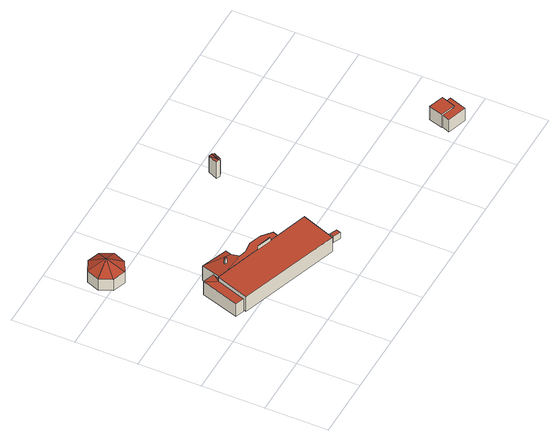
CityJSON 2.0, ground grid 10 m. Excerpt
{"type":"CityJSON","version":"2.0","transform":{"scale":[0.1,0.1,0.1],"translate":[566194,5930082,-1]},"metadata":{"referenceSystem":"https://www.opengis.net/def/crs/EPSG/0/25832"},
"CityObjects":{
"building1":{"type":"Building","attributes":{"Grundfläche 2D":"22.579298","Grundhöhe NN":"0.918"},"geometry":[{"type":"Solid","lod":"3","boundaries":[[[[0,1,2]],[[0,3,1]],[[0,2,4]],[[0,4,5]],[[0,5,6]],[[0,6,7]],[[0,7,8]],[[0,8,3]],[[9,10,2,1]],[[10,11,4,2]],[[11,12,5,4]],[[12,13,6,5]],[[13,14,7,6]],[[14,15,8,7]],[[15,16,3,8]],[[16,9,1,3]],[[9,16,15,14,13,12,11,10]]]],"semantics":{"surfaces":[{"type":"RoofSurface"},{"type":"WallSurface"},{"type":"GroundSurface"}],"values":[[0,0,0,0,0,0,0,0,1,1,1,1,1,1,1,1,2]]}}]},
"building2":{"type":"Building","attributes":{"Grundfläche 2D":"37.728111","Grundhöhe NN":"1.023"},"children":["building2-1","building2-2"],"geometry":[{"type":"Solid","lod":"3","boundaries":[[[[17,18,19,20]],[[19,18,21,22,23,24,25,26,27]],[[28,17,20]],[[29,30,31]],[[32,30,29]],[[33,29,31,34]],[[31,30,35,36]],[[34,31,36,37]],[[33,34,37,38]],[[29,33,38,39]],[[32,29,39,40]],[[22,21,18,32,40,41,23]],[[24,23,41,42]],[[25,24,42,43]],[[26,25,43,44]],[[27,26,44,45]],[[19,27,45,46]],[[20,19,46,47]],[[28,20,47,48]],[[17,28,48,49]],[[30,32,18,17,49,35]],[[49,48,47,46,45,44,43,42,41,40,39,38,37,36,35]]]],"semantics":{"surfaces":[{"type":"RoofSurface"},{"type":"WallSurface"},{"type":"GroundSurface"}],"values":[[0,0,0,0,0,0,1,1,1,1,1,1,1,1,1,1,1,1,1,1,1,2]]}}]},
"building2-1":{"type":"BuildingInstallation","parents":["building2"],"geometry":[{"type":"MultiSurface","lod":"3","boundaries":[[[50,51,52,53]],[[22,54,53,52]],[[50,53,54,55]],[[55,21,51,50]],[[52,51,21,22]]],"semantics":{"surfaces":[{"type":"RoofSurface"},{"type":"WallSurface"}],"values":[0,1,1,1,1]}}]},
"building2-2":{"type":"BuildingInstallation","parents":["building2"],"geometry":[{"type":"MultiSurface","lod":"3","boundaries":[[[56,57,58,59,60]],[[61,58,57,62]],[[59,58,61,63]],[[60,59,63,64]],[[62,57,56,60,64,65]]],"semantics":{"surfaces":[{"type":"RoofSurface"},{"type":"WallSurface"}],"values":[0,1,1,1,1]}}]},
"building3":{"type":"Building","attributes":{"Grundfläche 2D":"95.448575","Grundhöhe NN":"1.427"},"geometry":[{"type":"Solid","lod":"3","boundaries":[[[[66,67,68,69]],[[69,68,70,71]],[[66,69,71,72]],[[67,66,72,73]],[[68,67,73,70]],[[73,72,71,70]]]],"semantics":{"surfaces":[{"type":"RoofSurface"},{"type":"WallSurface"},{"type":"GroundSurface"}],"values":[[0,1,1,1,1,2]]}}]},
"building4":{"type":"Building","attributes":{"Grundfläche 2D":"1.015254","Grundhöhe NN":"1.712"},"geometry":[{"type":"Solid","lod":"3","boundaries":[[[[74,75,76,77]],[[78,79,77,76]],[[79,80,74,77]],[[80,81,75,74]],[[81,78,76,75]],[[81,80,79,78]]]],"semantics":{"surfaces":[{"type":"RoofSurface"},{"type":"WallSurface"},{"type":"GroundSurface"}],"values":[[0,1,1,1,1,2]]}}]},
"building5":{"type":"Building","attributes":{"Grundfläche 2D":"1.428181","Grundhöhe NN":"-0.001"},"geometry":[{"type":"Solid","lod":"3","boundaries":[[[[82,83,84,85]],[[83,86,87]],[[83,87,88,84]],[[89,90,87]],[[90,88,87]],[[85,84,88]],[[86,83,82,91,92]],[[87,86,92,93]],[[89,87,93,94]],[[90,89,94,95]],[[85,88,90,95,96]],[[82,85,96,91]],[[91,96,95,94,93,92]]]],"semantics":{"surfaces":[{"type":"RoofSurface"},{"type":"WallSurface"},{"type":"GroundSurface"}],"values":[[0,0,0,0,0,0,1,1,1,1,1,1,2]]}}]},
"building6":{"type":"Building","attributes":{"Grundfläche 2D":"5.721429","Grundhöhe NN":"1.408"},"geometry":[{"type":"Solid","lod":"3","boundaries":[[[[97,98,99,100,101,102]],[[103,104,101,100]],[[104,105,102,101]],[[105,106,97,102]],[[106,107,98,97]],[[107,108,99,98]],[[108,103,100,99]],[[103,108,107,106,105,104]]]],"semantics":{"surfaces":[{"type":"RoofSurface"},{"type":"WallSurface"},{"type":"GroundSurface"}],"values":[[0,1,1,1,1,1,1,2]]}}]},
"building7":{"type":"Building","attributes":{"Grundfläche 2D":"5.855787","Grundhöhe NN":"1.378"},"geometry":[{"type":"Solid","lod":"3","boundaries":[[[[109,110,111,112]],[[110,109,104,113]],[[111,110,113,114]],[[112,111,114,115]],[[109,112,115,104]],[[113,104,115,114]]]],"semantics":{"surfaces":[{"type":"RoofSurface"},{"type":"WallSurface"},{"type":"GroundSurface"}],"values":[[0,1,1,1,1,2]]}}]}
},
"vertices":[
[29,314,57],[31,286,41],[50,296,41],[10,294,41],[58,316,41],[48,336,41],[28,343,41],[9,334,41],[1,314,41],[31,286,19],[50,296,19],[58,316,19],[48,336,19],[28,343,19],[9,334,19],[1,314,19],[10,294,19],
[84,190,48],[72,156,50],[124,151,50],[122,164,49],[144,132,50],[167,124,50],[184,119,50],[188,130,50],[173,143,50],[154,150,50],[135,148,50],[126,174,48],[69,157,45],[77,169,46],[59,176,45],[72,156,45],[53,110,45],[39,115,45],[77,169,20],[59,176,20],[39,115,20],[53,110,20],[69,157,20],[72,156,20],[184,119,20],[188,130,20],[173,143,20],[154,150,20],[135,148,20],[124,151,20],[122,164,20],[126,174,20],[84,190,20],
[145,133,59],[144,132,59],[167,124,59],[168,126,59],[168,126,50],[145,133,50],
[103,161,59],[104,161,59],[105,164,59],[101,165,59],[100,162,59],[105,164,49],[104,161,50],[101,165,49],[100,162,50],[103,161,50],
[214,50,52],[232,103,54],[69,157,54],[51,105,52],[69,157,24],[51,105,24],[214,50,24],[232,103,24],
[230,62,39],[228,55,39],[240,50,39],[242,57,39],[240,50,27],[242,57,27],[230,62,27],[228,55,27],
[287,269,41],[291,267,43],[292,269,43],[294,284,41],[292,266,42],[293,269,42],[298,282,43],[296,267,41],[302,280,41],[287,269,10],[292,266,10],[293,269,10],[296,267,10],[302,280,10],[294,284,10],
[504,10,48],[535,0,48],[545,28,48],[536,31,48],[531,15,48],[509,23,48],[536,31,24],[531,15,24],[509,23,24],[504,10,24],[535,0,24],[545,28,24],
[531,15,50],[539,38,50],[515,46,50],[508,23,50],[539,38,24],[515,46,24],[508,23,24]
]}
